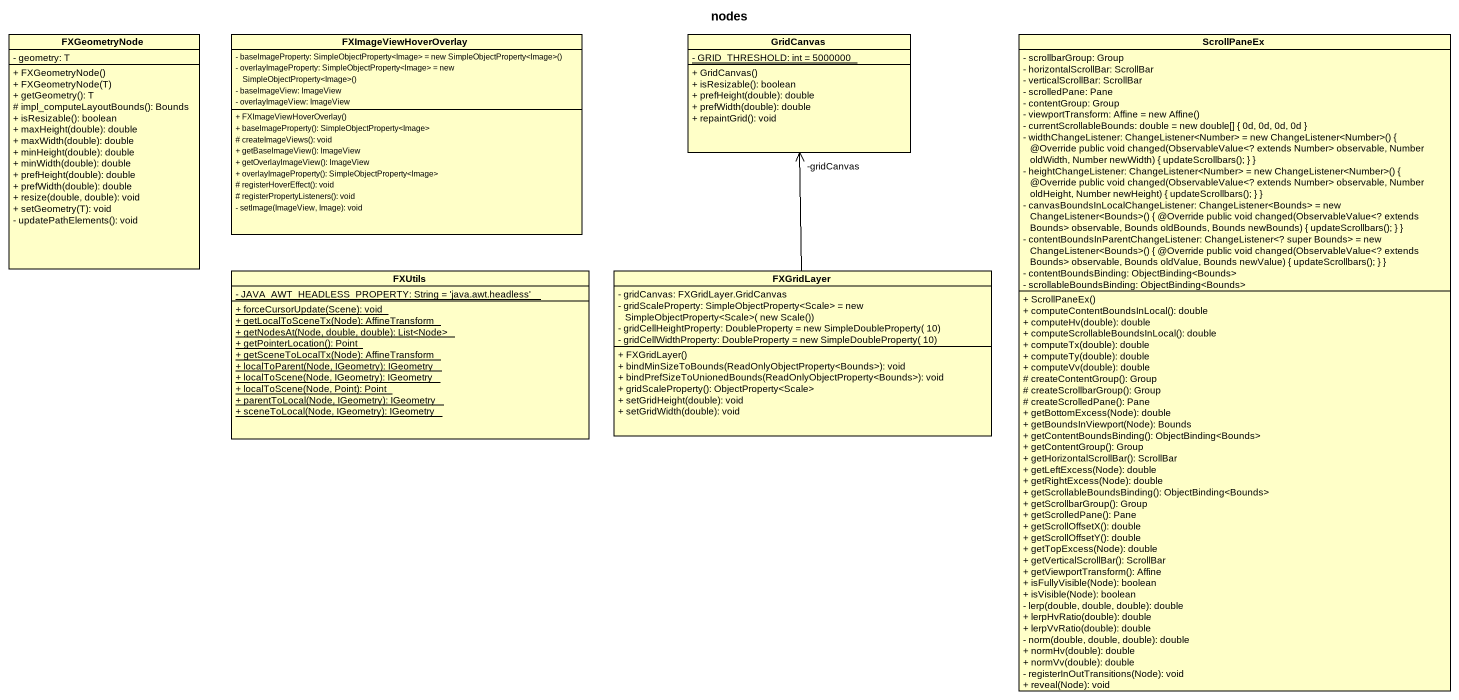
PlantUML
@startuml
title nodes
hide circle
hide empty members
skinparam classAttributeIconSize 0
class FXGeometryNode #FFFFC8 {
  - geometry: T
  + FXGeometryNode()
  + FXGeometryNode(T)
  + getGeometry(): T
  # impl_computeLayoutBounds(): Bounds
  + isResizable(): boolean
  + maxHeight(double): double
  + maxWidth(double): double
  + minHeight(double): double
  + minWidth(double): double
  + prefHeight(double): double
  + prefWidth(double): double
  + resize(double, double): void
  + setGeometry(T): void
  - updatePathElements(): void
}
class FXImageViewHoverOverlay #FFFFC8 {
  {field} - baseImageProperty: SimpleObjectProperty<Image> = new SimpleObjectProperty<Image>()
  {field} - overlayImageProperty: SimpleObjectProperty<Image> = new SimpleObjectProperty<Image>()
  - baseImageView: ImageView
  - overlayImageView: ImageView
  + FXImageViewHoverOverlay()
  + baseImageProperty(): SimpleObjectProperty<Image>
  # createImageViews(): void
  + getBaseImageView(): ImageView
  + getOverlayImageView(): ImageView
  + overlayImageProperty(): SimpleObjectProperty<Image>
  # registerHoverEffect(): void
  # registerPropertyListeners(): void
  - setImage(ImageView, Image): void
}
class GridCanvas #FFFFC8 {
  {static} - GRID_THRESHOLD: int = 5000000
  + GridCanvas()
  + isResizable(): boolean
  + prefHeight(double): double
  + prefWidth(double): double
  + repaintGrid(): void
}
class ScrollPaneEx #FFFFC8 {
  - scrollbarGroup: Group
  - horizontalScrollBar: ScrollBar
  - verticalScrollBar: ScrollBar
  - scrolledPane: Pane
  - contentGroup: Group
  {field} - viewportTransform: Affine = new Affine()
  - currentScrollableBounds: double = new double[] { 0d, 0d, 0d, 0d }
  {field} - widthChangeListener: ChangeListener<Number> = new ChangeListener<Number>() { @Override public void changed(ObservableValue<? extends Number> observable, Number oldWidth, Number newWidth) { updateScrollbars(); } }
  {field} - heightChangeListener: ChangeListener<Number> = new ChangeListener<Number>() { @Override public void changed(ObservableValue<? extends Number> observable, Number oldHeight, Number newHeight) { updateScrollbars(); } }
  {field} - canvasBoundsInLocalChangeListener: ChangeListener<Bounds> = new ChangeListener<Bounds>() { @Override public void changed(ObservableValue<? extends Bounds> observable, Bounds oldBounds, Bounds newBounds) { updateScrollbars(); } }
  {field} - contentBoundsInParentChangeListener: ChangeListener<? super Bounds> = new ChangeListener<Bounds>() { @Override public void changed(ObservableValue<? extends Bounds> observable, Bounds oldValue, Bounds newValue) { updateScrollbars(); } }
  - contentBoundsBinding: ObjectBinding<Bounds>
  - scrollableBoundsBinding: ObjectBinding<Bounds>
  + ScrollPaneEx()
  + computeContentBoundsInLocal(): double
  + computeHv(double): double
  + computeScrollableBoundsInLocal(): double
  + computeTx(double): double
  + computeTy(double): double
  + computeVv(double): double
  # createContentGroup(): Group
  # createScrollbarGroup(): Group
  # createScrolledPane(): Pane
  + getBottomExcess(Node): double
  + getBoundsInViewport(Node): Bounds
  + getContentBoundsBinding(): ObjectBinding<Bounds>
  + getContentGroup(): Group
  + getHorizontalScrollBar(): ScrollBar
  + getLeftExcess(Node): double
  + getRightExcess(Node): double
  + getScrollableBoundsBinding(): ObjectBinding<Bounds>
  + getScrollbarGroup(): Group
  + getScrolledPane(): Pane
  + getScrollOffsetX(): double
  + getScrollOffsetY(): double
  + getTopExcess(Node): double
  + getVerticalScrollBar(): ScrollBar
  + getViewportTransform(): Affine
  + isFullyVisible(Node): boolean
  + isVisible(Node): boolean
  - lerp(double, double, double): double
  + lerpHvRatio(double): double
  + lerpVvRatio(double): double
  - norm(double, double, double): double
  + normHv(double): double
  + normVv(double): double
  - registerInOutTransitions(Node): void
  + reveal(Node): void
}
class FXUtils #FFFFC8 {
  {static} - JAVA_AWT_HEADLESS_PROPERTY: String = 'java.awt.headless'
  {static} + forceCursorUpdate(Scene): void
  {static} + getLocalToSceneTx(Node): AffineTransform
  {static} + getNodesAt(Node, double, double): List<Node>
  {static} + getPointerLocation(): Point
  {static} + getSceneToLocalTx(Node): AffineTransform
  {static} + localToParent(Node, IGeometry): IGeometry
  {static} + localToScene(Node, IGeometry): IGeometry
  {static} + localToScene(Node, Point): Point
  {static} + parentToLocal(Node, IGeometry): IGeometry
  {static} + sceneToLocal(Node, IGeometry): IGeometry
}
class FXGridLayer #FFFFC8 {
  - gridCanvas: FXGridLayer.GridCanvas
  {field} - gridScaleProperty: SimpleObjectProperty<Scale> = new SimpleObjectProperty<Scale>( new Scale())
  {field} - gridCellHeightProperty: DoubleProperty = new SimpleDoubleProperty( 10)
  {field} - gridCellWidthProperty: DoubleProperty = new SimpleDoubleProperty( 10)
  + FXGridLayer()
  + bindMinSizeToBounds(ReadOnlyObjectProperty<Bounds>): void
  + bindPrefSizeToUnionedBounds(ReadOnlyObjectProperty<Bounds>): void
  + gridScaleProperty(): ObjectProperty<Scale>
  + setGridHeight(double): void
  + setGridWidth(double): void
}
FXGridLayer -up-> "-gridCanvas" GridCanvas
@enduml
